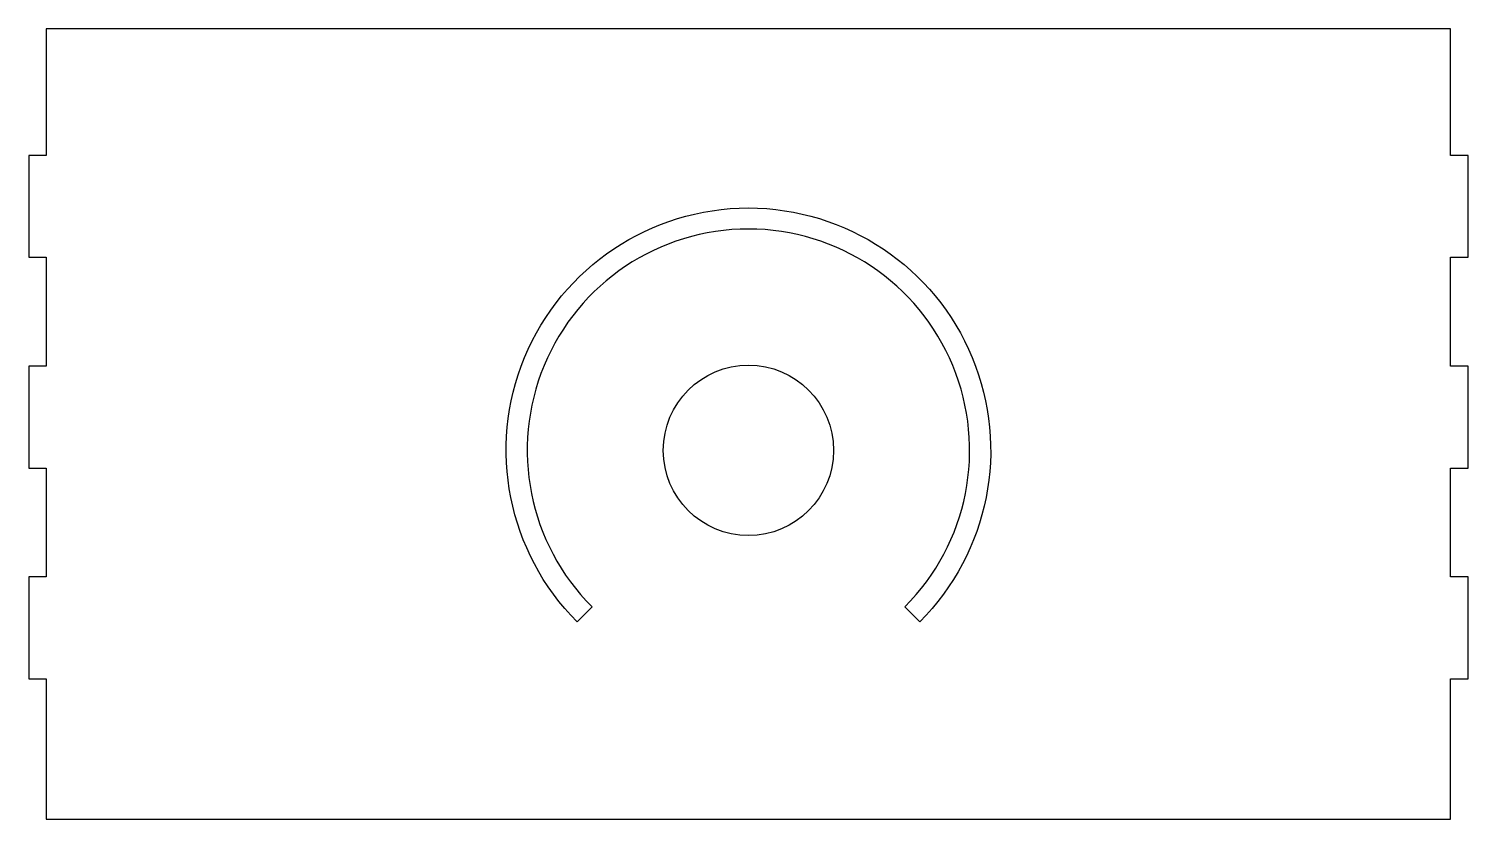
# Model space of a CAD drawing. Header units: millimetres. Extents: x -205 to 205, y -105 to 120.
import ezdxf

# ---------------------------------------------------------------- set-up
doc = ezdxf.new("R2010")
doc.units = ezdxf.units.MM
doc.header["$MEASUREMENT"] = 0

msp = doc.modelspace()

# ---------------------------------------------------------------- linework, layer by layer
msp.add_lwpolyline([(-199.96, 120), (-199.96, 90.9), (-199.96, 83.96), (-204.96, 83.96), (-204.96, 54.96), (-199.96, 54.96), (-199.96, 23.96), (-204.96, 23.96), (-204.96, -5.04), (-199.96, -5.04), (-199.96, -36.04), (-204.96, -36.04), (-204.96, -65.04), (-199.96, -65.04), (-199.96, -105), (200, -105), (200, -65.04), (205, -65.04), (205, -36.04), (200, -36.04), (200, -5.04), (205, -5.04), (205, 23.96), (200, 23.96), (200, 54.96), (205, 54.96), (205, 83.96), (200, 83.96), (200, 120)], close=True)
msp.add_lwpolyline([(48.79, -48.79), (44.55, -44.55, 2.414214), (-44.55, -44.55), (-48.79, -48.79, -2.414214)], format="xyb", close=True)
msp.add_circle((0, 0), 24.25)

doc.saveas('drawing.dxf')
